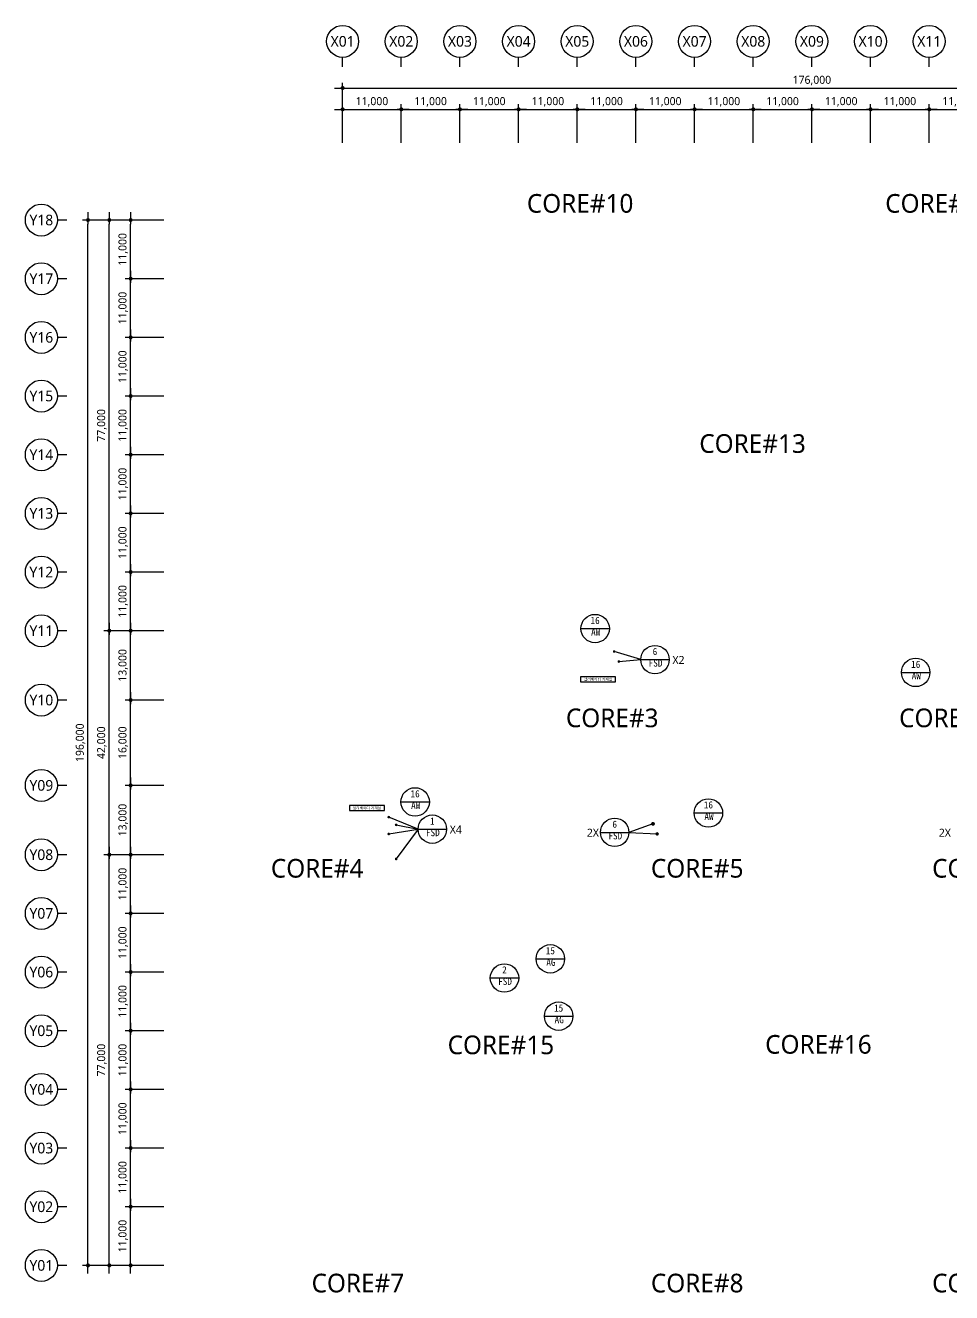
# Model space of a CAD drawing. Header units: millimetres. Extents: x 3479419 to 5579419, y 522746 to 3162891.
# Drawn here: x 4806612 to 4980322, y 2925279 to 3162891 of the extents above; entities that cross this region are included whole.
import ezdxf
from ezdxf.enums import TextEntityAlignment as Align

# ---------------------------------------------------------------- set-up
doc = ezdxf.new("R2010")
doc.units = ezdxf.units.MM
doc.layers.get('Defpoints').update_dxf_attribs({"color": 140})
for name, color, linetype, lineweight in [('A-AXIS-BUBL', 7, 'Continuous', 25), ('A-DIMS', 7, 'Continuous', 25), ('A-MKXX-SYMB', 7, 'Continuous', 25), ('A-XXXX-SYMB', 7, 'Continuous', 25), ('A-XXXX-TXT2', 3, 'Continuous', 25)]:
    doc.layers.add(name, color=color, linetype=linetype, lineweight=lineweight)
doc.layers.add('AA-SYMB', color=1, linetype='Continuous')
doc.styles.add('HY울릉도L', font='')
doc.styles.add('XR-평면도$0$맑은 고딕', font='malgun.ttf')
doc.styles.add('돋움', font='')
doc.styles.add('돋음', font='')
doc.styles.add('맑은고딕', font='malgun.ttf')
doc.styles.get('HY울릉도L').set_extended_font_data('HYwulM')
doc.styles.get('돋움').set_extended_font_data('DotumChe')
doc.styles.get('돋음').set_extended_font_data('Dotum')
doc.dimstyles.new('CDIM', dxfattribs={"dimtxt": 3, "dimasz": 1.5, "dimexe": 2, "dimexo": 1, "dimgap": 1, "dimtad": 1, "dimdec": 0, "dimrnd": 0.5, "dimzin": 0, "dimdsep": 32, "dimlunit": 6, "dimtxsty": 'HY울릉도L', "dimblk1": '_CIDOT', "dimblk2": '_CIDOT', "dimsah": 1, "dimcen": 5.5, "dimclrd": 2, "dimclre": 2, "dimclrt": 7, "dimadec": 0, "dimazin": 0, "dimtfac": 1, "dimtdec": 0, "dimtix": 1, "dimtmove": 2, "dimatfit": 1, "dimldrblk": '_CIDOT', "dimfxl": 1, "dimtolj": 1, "dimtzin": 0, "dimlwd": -1, "dimarcsym": 0})

# ---------------------------------------------------------------- blocks, each defined once
blk = doc.blocks.new('_CIDOT')
at = {"color": 0, "linetype": 'ByBlock'}
blk.add_line((2, 0), (-1, 0), dxfattribs=at)
at = {"color": 0, "linetype": 'ByBlock', "const_width": 0.5}
blk.add_lwpolyline([(-0.25, 0, 1), (0.25, 0, 1)], format="xyb", close=True, dxfattribs=at)
blk = doc.blocks.new('*D8')
at = {"layer": 'A-DIMS', "lineweight": -2, "transparency": 16777216}
for p, q in [((93193, 67121), (85943, 67121)), ((93193, 56121), (85943, 56121))]:
    blk.add_line(p, q, dxfattribs=at)
at = {"layer": 'A-DIMS', "transparency": 16777216}
blk.add_line((86943, 56871), (86943, 66371), dxfattribs=at)
at = {"layer": 'Defpoints', "color": 0, "transparency": 16777216}
for p in [(86943, 67121), (93693, 67121), (93693, 56121)]:
    blk.add_point(p, dxfattribs=at)
at = {"layer": 'A-DIMS', "transparency": 16777216, "xscale": 750, "yscale": 750, "zscale": 750}
for p, rotation in [((86943, 67121), 90), ((86943, 56121), 270)]:
    blk.add_blockref('_CIDOT', p, dxfattribs=dict(at, rotation=rotation))
at = {"layer": 'A-DIMS', "color": 3, "transparency": 16777216, "insert": (85538, 61621), "char_height": 1500, "attachment_point": 5, "rotation": 90, "style": '맑은고딕'}
blk.add_mtext('\\A1;11,000', dxfattribs=at)
blk = doc.blocks.new('*D9')
at = {"layer": 'A-DIMS', "lineweight": -2, "transparency": 16777216}
for p, q in [((93193, 78121), (85943, 78121)), ((93193, 67121), (85943, 67121))]:
    blk.add_line(p, q, dxfattribs=at)
at = {"layer": 'A-DIMS', "transparency": 16777216}
blk.add_line((86943, 67871), (86943, 77371), dxfattribs=at)
at = {"layer": 'Defpoints', "color": 0, "transparency": 16777216}
for p in [(86943, 78121), (93693, 78121), (93693, 67121)]:
    blk.add_point(p, dxfattribs=at)
at = {"layer": 'A-DIMS', "transparency": 16777216, "xscale": 750, "yscale": 750, "zscale": 750}
for p, rotation in [((86943, 78121), 90), ((86943, 67121), 270)]:
    blk.add_blockref('_CIDOT', p, dxfattribs=dict(at, rotation=rotation))
at = {"layer": 'A-DIMS', "color": 3, "transparency": 16777216, "insert": (85538, 72621), "char_height": 1500, "attachment_point": 5, "rotation": 90, "style": '맑은고딕'}
blk.add_mtext('\\A1;11,000', dxfattribs=at)
blk = doc.blocks.new('*D10')
at = {"layer": 'A-DIMS', "lineweight": -2, "transparency": 16777216}
for p, q in [((93193, 89121), (85943, 89121)), ((93193, 78121), (85943, 78121))]:
    blk.add_line(p, q, dxfattribs=at)
at = {"layer": 'A-DIMS', "transparency": 16777216}
blk.add_line((86943, 78871), (86943, 88371), dxfattribs=at)
at = {"layer": 'Defpoints', "color": 0, "transparency": 16777216}
for p in [(86943, 89121), (93693, 89121), (93693, 78121)]:
    blk.add_point(p, dxfattribs=at)
at = {"layer": 'A-DIMS', "transparency": 16777216, "xscale": 750, "yscale": 750, "zscale": 750}
for p, rotation in [((86943, 89121), 90), ((86943, 78121), 270)]:
    blk.add_blockref('_CIDOT', p, dxfattribs=dict(at, rotation=rotation))
at = {"layer": 'A-DIMS', "color": 3, "transparency": 16777216, "insert": (85538, 83621), "char_height": 1500, "attachment_point": 5, "rotation": 90, "style": '맑은고딕'}
blk.add_mtext('\\A1;11,000', dxfattribs=at)
blk = doc.blocks.new('*D11')
at = {"layer": 'A-DIMS', "lineweight": -2, "transparency": 16777216}
for p, q in [((93193, 100121), (85943, 100121)), ((93193, 89121), (85943, 89121))]:
    blk.add_line(p, q, dxfattribs=at)
at = {"layer": 'A-DIMS', "transparency": 16777216}
blk.add_line((86943, 89871), (86943, 99371), dxfattribs=at)
at = {"layer": 'Defpoints', "color": 0, "transparency": 16777216}
for p in [(86943, 100121), (93693, 100121), (93693, 89121)]:
    blk.add_point(p, dxfattribs=at)
at = {"layer": 'A-DIMS', "transparency": 16777216, "xscale": 750, "yscale": 750, "zscale": 750}
for p, rotation in [((86943, 100121), 90), ((86943, 89121), 270)]:
    blk.add_blockref('_CIDOT', p, dxfattribs=dict(at, rotation=rotation))
at = {"layer": 'A-DIMS', "color": 3, "transparency": 16777216, "insert": (85538, 94621), "char_height": 1500, "attachment_point": 5, "rotation": 90, "style": '맑은고딕'}
blk.add_mtext('\\A1;11,000', dxfattribs=at)
blk = doc.blocks.new('*D12')
at = {"layer": 'A-DIMS', "lineweight": -2, "transparency": 16777216}
for p, q in [((93193, 111121), (85943, 111121)), ((93193, 100121), (85943, 100121))]:
    blk.add_line(p, q, dxfattribs=at)
at = {"layer": 'A-DIMS', "transparency": 16777216}
blk.add_line((86943, 100871), (86943, 110371), dxfattribs=at)
at = {"layer": 'Defpoints', "color": 0, "transparency": 16777216}
for p in [(86943, 111121), (93693, 111121), (93693, 100121)]:
    blk.add_point(p, dxfattribs=at)
at = {"layer": 'A-DIMS', "transparency": 16777216, "xscale": 750, "yscale": 750, "zscale": 750}
for p, rotation in [((86943, 111121), 90), ((86943, 100121), 270)]:
    blk.add_blockref('_CIDOT', p, dxfattribs=dict(at, rotation=rotation))
at = {"layer": 'A-DIMS', "color": 3, "transparency": 16777216, "insert": (85538, 105621), "char_height": 1500, "attachment_point": 5, "rotation": 90, "style": '맑은고딕'}
blk.add_mtext('\\A1;11,000', dxfattribs=at)
blk = doc.blocks.new('*D13')
at = {"layer": 'A-DIMS', "lineweight": -2, "transparency": 16777216}
for p, q in [((93193, 122121), (85943, 122121)), ((93193, 111121), (85943, 111121))]:
    blk.add_line(p, q, dxfattribs=at)
at = {"layer": 'A-DIMS', "transparency": 16777216}
blk.add_line((86943, 111871), (86943, 121371), dxfattribs=at)
at = {"layer": 'Defpoints', "color": 0, "transparency": 16777216}
for p in [(86943, 122121), (93693, 122121), (93693, 111121)]:
    blk.add_point(p, dxfattribs=at)
at = {"layer": 'A-DIMS', "transparency": 16777216, "xscale": 750, "yscale": 750, "zscale": 750}
for p, rotation in [((86943, 122121), 90), ((86943, 111121), 270)]:
    blk.add_blockref('_CIDOT', p, dxfattribs=dict(at, rotation=rotation))
at = {"layer": 'A-DIMS', "color": 3, "transparency": 16777216, "insert": (85538, 116621), "char_height": 1500, "attachment_point": 5, "rotation": 90, "style": '맑은고딕'}
blk.add_mtext('\\A1;11,000', dxfattribs=at)
blk = doc.blocks.new('*D14')
at = {"layer": 'A-DIMS', "lineweight": -2, "transparency": 16777216}
for p, q in [((93193, 135121), (85943, 135121)), ((93193, 122121), (85943, 122121))]:
    blk.add_line(p, q, dxfattribs=at)
at = {"layer": 'A-DIMS', "transparency": 16777216}
blk.add_line((86943, 122871), (86943, 134371), dxfattribs=at)
at = {"layer": 'Defpoints', "color": 0, "transparency": 16777216}
for p in [(86943, 135121), (93693, 135121), (93693, 122121)]:
    blk.add_point(p, dxfattribs=at)
at = {"layer": 'A-DIMS', "transparency": 16777216, "xscale": 750, "yscale": 750, "zscale": 750}
for p, rotation in [((86943, 135121), 90), ((86943, 122121), 270)]:
    blk.add_blockref('_CIDOT', p, dxfattribs=dict(at, rotation=rotation))
at = {"layer": 'A-DIMS', "color": 3, "transparency": 16777216, "insert": (85538, 128621), "char_height": 1500, "attachment_point": 5, "rotation": 90, "style": '맑은고딕'}
blk.add_mtext('\\A1;13,000', dxfattribs=at)
blk = doc.blocks.new('*D15')
at = {"layer": 'A-DIMS', "lineweight": -2, "transparency": 16777216}
for p, q in [((93193, 151121), (85943, 151121)), ((93193, 135121), (85943, 135121))]:
    blk.add_line(p, q, dxfattribs=at)
at = {"layer": 'A-DIMS', "transparency": 16777216}
blk.add_line((86943, 135871), (86943, 150371), dxfattribs=at)
at = {"layer": 'Defpoints', "color": 0, "transparency": 16777216}
for p in [(86943, 151121), (93693, 151121), (93693, 135121)]:
    blk.add_point(p, dxfattribs=at)
at = {"layer": 'A-DIMS', "transparency": 16777216, "xscale": 750, "yscale": 750, "zscale": 750}
for p, rotation in [((86943, 151121), 90), ((86943, 135121), 270)]:
    blk.add_blockref('_CIDOT', p, dxfattribs=dict(at, rotation=rotation))
at = {"layer": 'A-DIMS', "color": 3, "transparency": 16777216, "insert": (85538, 143121), "char_height": 1500, "attachment_point": 5, "rotation": 90, "style": '맑은고딕'}
blk.add_mtext('\\A1;16,000', dxfattribs=at)
blk = doc.blocks.new('*D16')
at = {"layer": 'A-DIMS', "lineweight": -2, "transparency": 16777216}
for p, q in [((93193, 164121), (85943, 164121)), ((93193, 151121), (85943, 151121))]:
    blk.add_line(p, q, dxfattribs=at)
at = {"layer": 'A-DIMS', "transparency": 16777216}
blk.add_line((86943, 151871), (86943, 163371), dxfattribs=at)
at = {"layer": 'Defpoints', "color": 0, "transparency": 16777216}
for p in [(86943, 164121), (93693, 164121), (93693, 151121)]:
    blk.add_point(p, dxfattribs=at)
at = {"layer": 'A-DIMS', "transparency": 16777216, "xscale": 750, "yscale": 750, "zscale": 750}
for p, rotation in [((86943, 164121), 90), ((86943, 151121), 270)]:
    blk.add_blockref('_CIDOT', p, dxfattribs=dict(at, rotation=rotation))
at = {"layer": 'A-DIMS', "color": 3, "transparency": 16777216, "insert": (85538, 157621), "char_height": 1500, "attachment_point": 5, "rotation": 90, "style": '맑은고딕'}
blk.add_mtext('\\A1;13,000', dxfattribs=at)
blk = doc.blocks.new('*D17')
at = {"layer": 'A-DIMS', "lineweight": -2, "transparency": 16777216}
for p, q in [((93193, 175121), (85943, 175121)), ((93193, 164121), (85943, 164121))]:
    blk.add_line(p, q, dxfattribs=at)
at = {"layer": 'A-DIMS', "transparency": 16777216}
blk.add_line((86943, 164871), (86943, 174371), dxfattribs=at)
at = {"layer": 'Defpoints', "color": 0, "transparency": 16777216}
for p in [(86943, 175121), (93693, 175121), (93693, 164121)]:
    blk.add_point(p, dxfattribs=at)
at = {"layer": 'A-DIMS', "transparency": 16777216, "xscale": 750, "yscale": 750, "zscale": 750}
for p, rotation in [((86943, 175121), 90), ((86943, 164121), 270)]:
    blk.add_blockref('_CIDOT', p, dxfattribs=dict(at, rotation=rotation))
at = {"layer": 'A-DIMS', "color": 3, "transparency": 16777216, "insert": (85538, 169621), "char_height": 1500, "attachment_point": 5, "rotation": 90, "style": '맑은고딕'}
blk.add_mtext('\\A1;11,000', dxfattribs=at)
blk = doc.blocks.new('*D18')
at = {"layer": 'A-DIMS', "lineweight": -2, "transparency": 16777216}
for p, q in [((93193, 186121), (85943, 186121)), ((93193, 175121), (85943, 175121))]:
    blk.add_line(p, q, dxfattribs=at)
at = {"layer": 'A-DIMS', "transparency": 16777216}
blk.add_line((86943, 175871), (86943, 185371), dxfattribs=at)
at = {"layer": 'Defpoints', "color": 0, "transparency": 16777216}
for p in [(86943, 186121), (93693, 186121), (93693, 175121)]:
    blk.add_point(p, dxfattribs=at)
at = {"layer": 'A-DIMS', "transparency": 16777216, "xscale": 750, "yscale": 750, "zscale": 750}
for p, rotation in [((86943, 186121), 90), ((86943, 175121), 270)]:
    blk.add_blockref('_CIDOT', p, dxfattribs=dict(at, rotation=rotation))
at = {"layer": 'A-DIMS', "color": 3, "transparency": 16777216, "insert": (85538, 180621), "char_height": 1500, "attachment_point": 5, "rotation": 90, "style": '맑은고딕'}
blk.add_mtext('\\A1;11,000', dxfattribs=at)
blk = doc.blocks.new('*D19')
at = {"layer": 'A-DIMS', "lineweight": -2, "transparency": 16777216}
for p, q in [((93193, 197121), (85943, 197121)), ((93193, 186121), (85943, 186121))]:
    blk.add_line(p, q, dxfattribs=at)
at = {"layer": 'A-DIMS', "transparency": 16777216}
blk.add_line((86943, 186871), (86943, 196371), dxfattribs=at)
at = {"layer": 'Defpoints', "color": 0, "transparency": 16777216}
for p in [(86943, 197121), (93693, 197121), (93693, 186121)]:
    blk.add_point(p, dxfattribs=at)
at = {"layer": 'A-DIMS', "transparency": 16777216, "xscale": 750, "yscale": 750, "zscale": 750}
for p, rotation in [((86943, 197121), 90), ((86943, 186121), 270)]:
    blk.add_blockref('_CIDOT', p, dxfattribs=dict(at, rotation=rotation))
at = {"layer": 'A-DIMS', "color": 3, "transparency": 16777216, "insert": (85538, 191621), "char_height": 1500, "attachment_point": 5, "rotation": 90, "style": '맑은고딕'}
blk.add_mtext('\\A1;11,000', dxfattribs=at)
blk = doc.blocks.new('*D20')
at = {"layer": 'A-DIMS', "lineweight": -2, "transparency": 16777216}
for p, q in [((93193, 208121), (85943, 208121)), ((93193, 197121), (85943, 197121))]:
    blk.add_line(p, q, dxfattribs=at)
at = {"layer": 'A-DIMS', "transparency": 16777216}
blk.add_line((86943, 197871), (86943, 207371), dxfattribs=at)
at = {"layer": 'Defpoints', "color": 0, "transparency": 16777216}
for p in [(86943, 208121), (93693, 208121), (93693, 197121)]:
    blk.add_point(p, dxfattribs=at)
at = {"layer": 'A-DIMS', "transparency": 16777216, "xscale": 750, "yscale": 750, "zscale": 750}
for p, rotation in [((86943, 208121), 90), ((86943, 197121), 270)]:
    blk.add_blockref('_CIDOT', p, dxfattribs=dict(at, rotation=rotation))
at = {"layer": 'A-DIMS', "color": 3, "transparency": 16777216, "insert": (85538, 202621), "char_height": 1500, "attachment_point": 5, "rotation": 90, "style": '맑은고딕'}
blk.add_mtext('\\A1;11,000', dxfattribs=at)
blk = doc.blocks.new('*D21')
at = {"layer": 'A-DIMS', "lineweight": -2, "transparency": 16777216}
for p, q in [((93193, 219121), (85943, 219121)), ((93193, 208121), (85943, 208121))]:
    blk.add_line(p, q, dxfattribs=at)
at = {"layer": 'A-DIMS', "transparency": 16777216}
blk.add_line((86943, 208871), (86943, 218371), dxfattribs=at)
at = {"layer": 'Defpoints', "color": 0, "transparency": 16777216}
for p in [(86943, 219121), (93693, 219121), (93693, 208121)]:
    blk.add_point(p, dxfattribs=at)
at = {"layer": 'A-DIMS', "transparency": 16777216, "xscale": 750, "yscale": 750, "zscale": 750}
for p, rotation in [((86943, 219121), 90), ((86943, 208121), 270)]:
    blk.add_blockref('_CIDOT', p, dxfattribs=dict(at, rotation=rotation))
at = {"layer": 'A-DIMS', "color": 3, "transparency": 16777216, "insert": (85538, 213621), "char_height": 1500, "attachment_point": 5, "rotation": 90, "style": '맑은고딕'}
blk.add_mtext('\\A1;11,000', dxfattribs=at)
blk = doc.blocks.new('*D22')
at = {"layer": 'A-DIMS', "lineweight": -2, "transparency": 16777216}
for p, q in [((93193, 230121), (85943, 230121)), ((93193, 219121), (85943, 219121))]:
    blk.add_line(p, q, dxfattribs=at)
at = {"layer": 'A-DIMS', "transparency": 16777216}
blk.add_line((86943, 219871), (86943, 229371), dxfattribs=at)
at = {"layer": 'Defpoints', "color": 0, "transparency": 16777216}
for p in [(86943, 230121), (93693, 230121), (93693, 219121)]:
    blk.add_point(p, dxfattribs=at)
at = {"layer": 'A-DIMS', "transparency": 16777216, "xscale": 750, "yscale": 750, "zscale": 750}
for p, rotation in [((86943, 230121), 90), ((86943, 219121), 270)]:
    blk.add_blockref('_CIDOT', p, dxfattribs=dict(at, rotation=rotation))
at = {"layer": 'A-DIMS', "color": 3, "transparency": 16777216, "insert": (85538, 224621), "char_height": 1500, "attachment_point": 5, "rotation": 90, "style": '맑은고딕'}
blk.add_mtext('\\A1;11,000', dxfattribs=at)
blk = doc.blocks.new('*D23')
at = {"layer": 'A-DIMS', "lineweight": -2, "transparency": 16777216}
for p, q in [((93193, 241121), (85943, 241121)), ((93193, 230121), (85943, 230121))]:
    blk.add_line(p, q, dxfattribs=at)
at = {"layer": 'A-DIMS', "transparency": 16777216}
blk.add_line((86943, 230871), (86943, 240371), dxfattribs=at)
at = {"layer": 'Defpoints', "color": 0, "transparency": 16777216}
for p in [(86943, 241121), (93693, 241121), (93693, 230121)]:
    blk.add_point(p, dxfattribs=at)
at = {"layer": 'A-DIMS', "transparency": 16777216, "xscale": 750, "yscale": 750, "zscale": 750}
for p, rotation in [((86943, 241121), 90), ((86943, 230121), 270)]:
    blk.add_blockref('_CIDOT', p, dxfattribs=dict(at, rotation=rotation))
at = {"layer": 'A-DIMS', "color": 3, "transparency": 16777216, "insert": (85538, 235621), "char_height": 1500, "attachment_point": 5, "rotation": 90, "style": '맑은고딕'}
blk.add_mtext('\\A1;11,000', dxfattribs=at)
blk = doc.blocks.new('*D24')
at = {"layer": 'A-DIMS', "lineweight": -2, "transparency": 16777216}
for p, q in [((93193, 122121), (81943, 122121)), ((93193, 45121), (81943, 45121))]:
    blk.add_line(p, q, dxfattribs=at)
at = {"layer": 'A-DIMS', "transparency": 16777216}
blk.add_line((82943, 45871), (82943, 121371), dxfattribs=at)
at = {"layer": 'Defpoints', "color": 0, "transparency": 16777216}
for p in [(82943, 122121), (93693, 122121), (93693, 45121)]:
    blk.add_point(p, dxfattribs=at)
at = {"layer": 'A-DIMS', "transparency": 16777216, "xscale": 750, "yscale": 750, "zscale": 750}
for p, rotation in [((82943, 122121), 90), ((82943, 45121), 270)]:
    blk.add_blockref('_CIDOT', p, dxfattribs=dict(at, rotation=rotation))
at = {"layer": 'A-DIMS', "color": 3, "transparency": 16777216, "insert": (81542, 83621), "char_height": 1500, "attachment_point": 5, "rotation": 90, "style": '맑은고딕'}
blk.add_mtext('\\A1;77,000', dxfattribs=at)
blk = doc.blocks.new('*D25')
at = {"layer": 'A-DIMS', "lineweight": -2, "transparency": 16777216}
for p, q in [((93193, 241121), (77943, 241121)), ((93193, 45121), (77943, 45121))]:
    blk.add_line(p, q, dxfattribs=at)
at = {"layer": 'A-DIMS', "transparency": 16777216}
blk.add_line((78943, 45871), (78943, 240371), dxfattribs=at)
at = {"layer": 'Defpoints', "color": 0, "transparency": 16777216}
for p in [(78943, 241121), (93693, 241121), (93693, 45121)]:
    blk.add_point(p, dxfattribs=at)
at = {"layer": 'A-DIMS', "transparency": 16777216, "xscale": 750, "yscale": 750, "zscale": 750}
for p, rotation in [((78943, 241121), 90), ((78943, 45121), 270)]:
    blk.add_blockref('_CIDOT', p, dxfattribs=dict(at, rotation=rotation))
at = {"layer": 'A-DIMS', "color": 3, "transparency": 16777216, "insert": (77538, 143121), "char_height": 1500, "attachment_point": 5, "rotation": 90, "style": '맑은고딕'}
blk.add_mtext('\\A1;196,000', dxfattribs=at)
blk = doc.blocks.new('*D26')
at = {"layer": 'A-DIMS', "lineweight": -2, "transparency": 16777216}
for p, q in [((93193, 56121), (85943, 56121)), ((93193, 45121), (85943, 45121))]:
    blk.add_line(p, q, dxfattribs=at)
at = {"layer": 'A-DIMS', "transparency": 16777216}
blk.add_line((86943, 45871), (86943, 55371), dxfattribs=at)
at = {"layer": 'Defpoints', "color": 0, "transparency": 16777216}
for p in [(86943, 56121), (93693, 56121), (93693, 45121)]:
    blk.add_point(p, dxfattribs=at)
at = {"layer": 'A-DIMS', "transparency": 16777216, "xscale": 750, "yscale": 750, "zscale": 750}
for p, rotation in [((86943, 56121), 90), ((86943, 45121), 270)]:
    blk.add_blockref('_CIDOT', p, dxfattribs=dict(at, rotation=rotation))
at = {"layer": 'A-DIMS', "color": 3, "transparency": 16777216, "insert": (85538, 50621), "char_height": 1500, "attachment_point": 5, "rotation": 90, "style": '맑은고딕'}
blk.add_mtext('\\A1;11,000', dxfattribs=at)
blk = doc.blocks.new('*D27')
at = {"layer": 'A-DIMS', "lineweight": -2, "transparency": 16777216}
for p, q in [((93193, 164121), (81943, 164121)), ((93193, 122121), (81943, 122121))]:
    blk.add_line(p, q, dxfattribs=at)
at = {"layer": 'A-DIMS', "transparency": 16777216}
blk.add_line((82943, 122871), (82943, 163371), dxfattribs=at)
at = {"layer": 'Defpoints', "color": 0, "transparency": 16777216}
for p in [(82943, 164121), (93693, 164121), (93693, 122121)]:
    blk.add_point(p, dxfattribs=at)
at = {"layer": 'A-DIMS', "transparency": 16777216, "xscale": 750, "yscale": 750, "zscale": 750}
for p, rotation in [((82943, 164121), 90), ((82943, 122121), 270)]:
    blk.add_blockref('_CIDOT', p, dxfattribs=dict(at, rotation=rotation))
at = {"layer": 'A-DIMS', "color": 3, "transparency": 16777216, "insert": (81542, 143121), "char_height": 1500, "attachment_point": 5, "rotation": 90, "style": '맑은고딕'}
blk.add_mtext('\\A1;42,000', dxfattribs=at)
blk = doc.blocks.new('*D28')
at = {"layer": 'A-DIMS', "lineweight": -2, "transparency": 16777216}
for p, q in [((93193, 241121), (81943, 241121)), ((93193, 164121), (81943, 164121))]:
    blk.add_line(p, q, dxfattribs=at)
at = {"layer": 'A-DIMS', "transparency": 16777216}
blk.add_line((82943, 164871), (82943, 240371), dxfattribs=at)
at = {"layer": 'Defpoints', "color": 0, "transparency": 16777216}
for p in [(82943, 241121), (93693, 241121), (93693, 164121)]:
    blk.add_point(p, dxfattribs=at)
at = {"layer": 'A-DIMS', "transparency": 16777216, "xscale": 750, "yscale": 750, "zscale": 750}
for p, rotation in [((82943, 241121), 90), ((82943, 164121), 270)]:
    blk.add_blockref('_CIDOT', p, dxfattribs=dict(at, rotation=rotation))
at = {"layer": 'A-DIMS', "color": 3, "transparency": 16777216, "insert": (81542, 202621), "char_height": 1500, "attachment_point": 5, "rotation": 90, "style": '맑은고딕'}
blk.add_mtext('\\A1;77,000', dxfattribs=at)
blk = doc.blocks.new('*D29')
at = {"layer": 'A-DIMS', "lineweight": -2, "transparency": 16777216}
for p, q in [((148693, 255621), (148693, 262871)), ((159693, 255621), (159693, 262871))]:
    blk.add_line(p, q, dxfattribs=at)
at = {"layer": 'A-DIMS', "transparency": 16777216}
blk.add_line((149443, 261871), (158943, 261871), dxfattribs=at)
at = {"layer": 'Defpoints', "color": 0, "transparency": 16777216}
for p in [(159693, 261871), (148693, 255121), (159693, 255121)]:
    blk.add_point(p, dxfattribs=at)
at = {"layer": 'A-DIMS', "transparency": 16777216, "xscale": 750, "yscale": 750, "zscale": 750, "rotation": 180}
blk.add_blockref('_CIDOT', (148693, 261871), dxfattribs=at)
at = {"layer": 'A-DIMS', "transparency": 16777216, "xscale": 750, "yscale": 750, "zscale": 750}
blk.add_blockref('_CIDOT', (159693, 261871), dxfattribs=at)
at = {"layer": 'A-DIMS', "color": 3, "transparency": 16777216, "insert": (154193, 263275), "char_height": 1500, "attachment_point": 5, "style": '맑은고딕'}
blk.add_mtext('\\A1;11,000', dxfattribs=at)
blk = doc.blocks.new('*D30')
at = {"layer": 'A-DIMS', "lineweight": -2, "transparency": 16777216}
for p, q in [((159693, 255621), (159693, 262871)), ((170693, 255621), (170693, 262871))]:
    blk.add_line(p, q, dxfattribs=at)
at = {"layer": 'A-DIMS', "transparency": 16777216}
blk.add_line((160443, 261871), (169943, 261871), dxfattribs=at)
at = {"layer": 'Defpoints', "color": 0, "transparency": 16777216}
for p in [(170693, 261871), (159693, 255121), (170693, 255121)]:
    blk.add_point(p, dxfattribs=at)
at = {"layer": 'A-DIMS', "transparency": 16777216, "xscale": 750, "yscale": 750, "zscale": 750, "rotation": 180}
blk.add_blockref('_CIDOT', (159693, 261871), dxfattribs=at)
at = {"layer": 'A-DIMS', "transparency": 16777216, "xscale": 750, "yscale": 750, "zscale": 750}
blk.add_blockref('_CIDOT', (170693, 261871), dxfattribs=at)
at = {"layer": 'A-DIMS', "color": 3, "transparency": 16777216, "insert": (165193, 263275), "char_height": 1500, "attachment_point": 5, "style": '맑은고딕'}
blk.add_mtext('\\A1;11,000', dxfattribs=at)
blk = doc.blocks.new('*D31')
at = {"layer": 'A-DIMS', "lineweight": -2, "transparency": 16777216}
for p, q in [((170693, 255621), (170693, 262871)), ((181693, 255621), (181693, 262871))]:
    blk.add_line(p, q, dxfattribs=at)
at = {"layer": 'A-DIMS', "transparency": 16777216}
blk.add_line((171443, 261871), (180943, 261871), dxfattribs=at)
at = {"layer": 'Defpoints', "color": 0, "transparency": 16777216}
for p in [(181693, 261871), (170693, 255121), (181693, 255121)]:
    blk.add_point(p, dxfattribs=at)
at = {"layer": 'A-DIMS', "transparency": 16777216, "xscale": 750, "yscale": 750, "zscale": 750, "rotation": 180}
blk.add_blockref('_CIDOT', (170693, 261871), dxfattribs=at)
at = {"layer": 'A-DIMS', "transparency": 16777216, "xscale": 750, "yscale": 750, "zscale": 750}
blk.add_blockref('_CIDOT', (181693, 261871), dxfattribs=at)
at = {"layer": 'A-DIMS', "color": 3, "transparency": 16777216, "insert": (176193, 263275), "char_height": 1500, "attachment_point": 5, "style": '맑은고딕'}
blk.add_mtext('\\A1;11,000', dxfattribs=at)
blk = doc.blocks.new('*D32')
at = {"layer": 'A-DIMS', "lineweight": -2, "transparency": 16777216}
for p, q in [((181693, 255621), (181693, 262871)), ((192693, 255621), (192693, 262871))]:
    blk.add_line(p, q, dxfattribs=at)
at = {"layer": 'A-DIMS', "transparency": 16777216}
blk.add_line((182443, 261871), (191943, 261871), dxfattribs=at)
at = {"layer": 'Defpoints', "color": 0, "transparency": 16777216}
for p in [(192693, 261871), (181693, 255121), (192693, 255121)]:
    blk.add_point(p, dxfattribs=at)
at = {"layer": 'A-DIMS', "transparency": 16777216, "xscale": 750, "yscale": 750, "zscale": 750, "rotation": 180}
blk.add_blockref('_CIDOT', (181693, 261871), dxfattribs=at)
at = {"layer": 'A-DIMS', "transparency": 16777216, "xscale": 750, "yscale": 750, "zscale": 750}
blk.add_blockref('_CIDOT', (192693, 261871), dxfattribs=at)
at = {"layer": 'A-DIMS', "color": 3, "transparency": 16777216, "insert": (187193, 263275), "char_height": 1500, "attachment_point": 5, "style": '맑은고딕'}
blk.add_mtext('\\A1;11,000', dxfattribs=at)
blk = doc.blocks.new('*D33')
at = {"layer": 'A-DIMS', "lineweight": -2, "transparency": 16777216}
for p, q in [((192693, 255621), (192693, 262871)), ((203693, 255621), (203693, 262871))]:
    blk.add_line(p, q, dxfattribs=at)
at = {"layer": 'A-DIMS', "transparency": 16777216}
blk.add_line((193443, 261871), (202943, 261871), dxfattribs=at)
at = {"layer": 'Defpoints', "color": 0, "transparency": 16777216}
for p in [(203693, 261871), (192693, 255121), (203693, 255121)]:
    blk.add_point(p, dxfattribs=at)
at = {"layer": 'A-DIMS', "transparency": 16777216, "xscale": 750, "yscale": 750, "zscale": 750, "rotation": 180}
blk.add_blockref('_CIDOT', (192693, 261871), dxfattribs=at)
at = {"layer": 'A-DIMS', "transparency": 16777216, "xscale": 750, "yscale": 750, "zscale": 750}
blk.add_blockref('_CIDOT', (203693, 261871), dxfattribs=at)
at = {"layer": 'A-DIMS', "color": 3, "transparency": 16777216, "insert": (198193, 263275), "char_height": 1500, "attachment_point": 5, "style": '맑은고딕'}
blk.add_mtext('\\A1;11,000', dxfattribs=at)
blk = doc.blocks.new('*D34')
at = {"layer": 'A-DIMS', "lineweight": -2, "transparency": 16777216}
for p, q in [((203693, 255621), (203693, 262871)), ((214693, 255621), (214693, 262871))]:
    blk.add_line(p, q, dxfattribs=at)
at = {"layer": 'A-DIMS', "transparency": 16777216}
blk.add_line((204443, 261871), (213943, 261871), dxfattribs=at)
at = {"layer": 'Defpoints', "color": 0, "transparency": 16777216}
for p in [(214693, 261871), (203693, 255121), (214693, 255121)]:
    blk.add_point(p, dxfattribs=at)
at = {"layer": 'A-DIMS', "transparency": 16777216, "xscale": 750, "yscale": 750, "zscale": 750, "rotation": 180}
blk.add_blockref('_CIDOT', (203693, 261871), dxfattribs=at)
at = {"layer": 'A-DIMS', "transparency": 16777216, "xscale": 750, "yscale": 750, "zscale": 750}
blk.add_blockref('_CIDOT', (214693, 261871), dxfattribs=at)
at = {"layer": 'A-DIMS', "color": 3, "transparency": 16777216, "insert": (209193, 263275), "char_height": 1500, "attachment_point": 5, "style": '맑은고딕'}
blk.add_mtext('\\A1;11,000', dxfattribs=at)
blk = doc.blocks.new('*D35')
at = {"layer": 'A-DIMS', "lineweight": -2, "transparency": 16777216}
for p, q in [((214693, 255621), (214693, 262871)), ((225693, 255621), (225693, 262871))]:
    blk.add_line(p, q, dxfattribs=at)
at = {"layer": 'A-DIMS', "transparency": 16777216}
blk.add_line((215443, 261871), (224943, 261871), dxfattribs=at)
at = {"layer": 'Defpoints', "color": 0, "transparency": 16777216}
for p in [(225693, 261871), (214693, 255121), (225693, 255121)]:
    blk.add_point(p, dxfattribs=at)
at = {"layer": 'A-DIMS', "transparency": 16777216, "xscale": 750, "yscale": 750, "zscale": 750, "rotation": 180}
blk.add_blockref('_CIDOT', (214693, 261871), dxfattribs=at)
at = {"layer": 'A-DIMS', "transparency": 16777216, "xscale": 750, "yscale": 750, "zscale": 750}
blk.add_blockref('_CIDOT', (225693, 261871), dxfattribs=at)
at = {"layer": 'A-DIMS', "color": 3, "transparency": 16777216, "insert": (220193, 263275), "char_height": 1500, "attachment_point": 5, "style": '맑은고딕'}
blk.add_mtext('\\A1;11,000', dxfattribs=at)
blk = doc.blocks.new('*D36')
at = {"layer": 'A-DIMS', "lineweight": -2, "transparency": 16777216}
for p, q in [((225693, 255621), (225693, 262871)), ((236693, 255621), (236693, 262871))]:
    blk.add_line(p, q, dxfattribs=at)
at = {"layer": 'A-DIMS', "transparency": 16777216}
blk.add_line((226443, 261871), (235943, 261871), dxfattribs=at)
at = {"layer": 'Defpoints', "color": 0, "transparency": 16777216}
for p in [(236693, 261871), (225693, 255121), (236693, 255121)]:
    blk.add_point(p, dxfattribs=at)
at = {"layer": 'A-DIMS', "transparency": 16777216, "xscale": 750, "yscale": 750, "zscale": 750, "rotation": 180}
blk.add_blockref('_CIDOT', (225693, 261871), dxfattribs=at)
at = {"layer": 'A-DIMS', "transparency": 16777216, "xscale": 750, "yscale": 750, "zscale": 750}
blk.add_blockref('_CIDOT', (236693, 261871), dxfattribs=at)
at = {"layer": 'A-DIMS', "color": 3, "transparency": 16777216, "insert": (231193, 263275), "char_height": 1500, "attachment_point": 5, "style": '맑은고딕'}
blk.add_mtext('\\A1;11,000', dxfattribs=at)
blk = doc.blocks.new('*D37')
at = {"layer": 'A-DIMS', "lineweight": -2, "transparency": 16777216}
for p, q in [((236693, 255621), (236693, 262871)), ((247693, 255621), (247693, 262871))]:
    blk.add_line(p, q, dxfattribs=at)
at = {"layer": 'A-DIMS', "transparency": 16777216}
blk.add_line((237443, 261871), (246943, 261871), dxfattribs=at)
at = {"layer": 'Defpoints', "color": 0, "transparency": 16777216}
for p in [(247693, 261871), (236693, 255121), (247693, 255121)]:
    blk.add_point(p, dxfattribs=at)
at = {"layer": 'A-DIMS', "transparency": 16777216, "xscale": 750, "yscale": 750, "zscale": 750, "rotation": 180}
blk.add_blockref('_CIDOT', (236693, 261871), dxfattribs=at)
at = {"layer": 'A-DIMS', "transparency": 16777216, "xscale": 750, "yscale": 750, "zscale": 750}
blk.add_blockref('_CIDOT', (247693, 261871), dxfattribs=at)
at = {"layer": 'A-DIMS', "color": 3, "transparency": 16777216, "insert": (242193, 263275), "char_height": 1500, "attachment_point": 5, "style": '맑은고딕'}
blk.add_mtext('\\A1;11,000', dxfattribs=at)
blk = doc.blocks.new('*D42')
at = {"layer": 'A-DIMS', "lineweight": -2, "transparency": 16777216}
for p, q in [((126693, 255621), (126693, 266871)), ((302693, 255621), (302693, 266871))]:
    blk.add_line(p, q, dxfattribs=at)
at = {"layer": 'A-DIMS', "transparency": 16777216}
blk.add_line((127443, 265871), (301943, 265871), dxfattribs=at)
at = {"layer": 'Defpoints', "color": 0, "transparency": 16777216}
for p in [(302693, 265871), (126693, 255121), (302693, 255121)]:
    blk.add_point(p, dxfattribs=at)
at = {"layer": 'A-DIMS', "transparency": 16777216, "xscale": 750, "yscale": 750, "zscale": 750, "rotation": 180}
blk.add_blockref('_CIDOT', (126693, 265871), dxfattribs=at)
at = {"layer": 'A-DIMS', "transparency": 16777216, "xscale": 750, "yscale": 750, "zscale": 750}
blk.add_blockref('_CIDOT', (302693, 265871), dxfattribs=at)
at = {"layer": 'A-DIMS', "color": 3, "transparency": 16777216, "insert": (214693, 267275), "char_height": 1500, "attachment_point": 5, "style": '맑은고딕'}
blk.add_mtext('\\A1;176,000', dxfattribs=at)
blk = doc.blocks.new('*D44')
at = {"layer": 'A-DIMS', "lineweight": -2, "transparency": 16777216}
for p, q in [((126693, 255621), (126693, 262871)), ((137693, 255621), (137693, 262871))]:
    blk.add_line(p, q, dxfattribs=at)
at = {"layer": 'A-DIMS', "transparency": 16777216}
blk.add_line((127443, 261871), (136943, 261871), dxfattribs=at)
at = {"layer": 'Defpoints', "color": 0, "transparency": 16777216}
for p in [(137693, 261871), (126693, 255121), (137693, 255121)]:
    blk.add_point(p, dxfattribs=at)
at = {"layer": 'A-DIMS', "transparency": 16777216, "xscale": 750, "yscale": 750, "zscale": 750, "rotation": 180}
blk.add_blockref('_CIDOT', (126693, 261871), dxfattribs=at)
at = {"layer": 'A-DIMS', "transparency": 16777216, "xscale": 750, "yscale": 750, "zscale": 750}
blk.add_blockref('_CIDOT', (137693, 261871), dxfattribs=at)
at = {"layer": 'A-DIMS', "color": 3, "transparency": 16777216, "insert": (132193, 263275), "char_height": 1500, "attachment_point": 5, "style": '맑은고딕'}
blk.add_mtext('\\A1;11,000', dxfattribs=at)
blk = doc.blocks.new('*D45')
at = {"layer": 'A-DIMS', "lineweight": -2, "transparency": 16777216}
for p, q in [((137693, 255621), (137693, 262871)), ((148693, 255621), (148693, 262871))]:
    blk.add_line(p, q, dxfattribs=at)
at = {"layer": 'A-DIMS', "transparency": 16777216}
blk.add_line((138443, 261871), (147943, 261871), dxfattribs=at)
at = {"layer": 'Defpoints', "color": 0, "transparency": 16777216}
for p in [(148693, 261871), (137693, 255121), (148693, 255121)]:
    blk.add_point(p, dxfattribs=at)
at = {"layer": 'A-DIMS', "transparency": 16777216, "xscale": 750, "yscale": 750, "zscale": 750, "rotation": 180}
blk.add_blockref('_CIDOT', (137693, 261871), dxfattribs=at)
at = {"layer": 'A-DIMS', "transparency": 16777216, "xscale": 750, "yscale": 750, "zscale": 750}
blk.add_blockref('_CIDOT', (148693, 261871), dxfattribs=at)
at = {"layer": 'A-DIMS', "color": 3, "transparency": 16777216, "insert": (143193, 263275), "char_height": 1500, "attachment_point": 5, "style": '맑은고딕'}
blk.add_mtext('\\A1;11,000', dxfattribs=at)
blk = doc.blocks.new('글_엘리베이터기계실')
at = {"layer": 'A-XXXX-TXT2', "color": 0, "ltscale": 100}
blk.add_lwpolyline([(-3300, 336), (-3300, -564), (3300, -564), (3300, 336)], close=True, dxfattribs=at)
at = {"layer": 'A-XXXX-TXT2', "ltscale": 100, "style": 'XR-평면도$0$맑은 고딕'}
blk.add_text('엘리베이터 기계실', height=500, dxfattribs=at).set_placement((0, -114), align=Align.MIDDLE_CENTER)
blk = doc.blocks.new('WINSYMBOL-flat-1')
at = {"layer": 'AA-SYMB', "color": 3}
blk.add_line((-1440, 0), (1440, 0), dxfattribs=at)
blk.add_circle((0, 0), 1440, dxfattribs=at)
at = {"layer": 'AA-SYMB', "style": '돋음'}
blk.add_attdef('0', text='', height=720, dxfattribs=at).set_placement((0, 246), align=Align.CENTER)
at = {"layer": 'AA-SYMB', "style": '돋음', "width": 0.95}
blk.add_attdef('FSD', text='', height=720, dxfattribs=at).set_placement((59, -927), align=Align.CENTER)
blk = doc.blocks.new('A$C425F3A2A')
at = {"layer": 'Defpoints', "style": '맑은고딕'}
for s, p in [('CORE#10', (181217, 241440)), ('CORE#11', (248418, 241440)), ('CORE#13', (213551, 196412)), ('CORE#3', (185932, 144972)), ('CORE#2', (248418, 144972)), ('CORE#4', (130605, 116772)), ('CORE#5', (201868, 116772)), ('CORE#6', (254604, 116772)), ('CORE#15', (166357, 83662)), ('CORE#16', (225905, 83762)), ('CORE#7', (138234, 39007)), ('CORE#8', (201868, 39007)), ('CORE#9', (254604, 39007))]:
    blk.add_text(s, height=3500, dxfattribs=at).set_placement(p, align=Align.BOTTOM_RIGHT)
blk = doc.blocks.new('DIM(210222)')
for p, q in [((126693, 269870.6), (126693, 271620.6)), ((137693, 269870.6), (137693, 271620.6)), ((148693, 269870.6), (148693, 271620.6)), ((159693, 269870.6), (159693, 271620.6)), ((170693, 269870.6), (170693, 271620.6)), ((181693, 269870.6), (181693, 271620.6)), ((192693, 269870.6), (192693, 271620.6)), ((203693, 269870.6), (203693, 271620.6)), ((214693, 269870.6), (214693, 271620.6)), ((225693, 269870.6), (225693, 271620.6)), ((236693, 269870.6), (236693, 271620.6)), ((74943, 241120.6), (73193, 241120.6)), ((74943, 230120.6), (73193, 230120.6)), ((74943, 219120.6), (73193, 219120.6)), ((74943, 208120.6), (73193, 208120.6)), ((74943, 197120.6), (73193, 197120.6)), ((74943, 186120.6), (73193, 186120.6)), ((74943, 175120.6), (73193, 175120.6)), ((74943, 164120.6), (73193, 164120.6)), ((74943, 151120.6), (73193, 151120.6)), ((74943, 135120.6), (73193, 135120.6)), ((74943, 122120.6), (73193, 122120.6)), ((74943, 111120.6), (73193, 111120.6)), ((74943, 100120.6), (73193, 100120.6)), ((74943, 89120.6), (73193, 89120.6)), ((74943, 78120.6), (73193, 78120.6)), ((74943, 67120.6), (73193, 67120.6)), ((74943, 56120.6), (73193, 56120.6)), ((74943, 45120.6), (73193, 45120.6))]:
    blk.add_line(p, q)
at = {"layer": 'A-AXIS-BUBL', "ltscale": 0.2}
for centre in [(126693, 274620.6), (137693, 274620.6), (148693, 274620.6), (159693, 274620.6), (170693, 274620.6), (181693, 274620.6), (192693, 274620.6), (203693, 274620.6), (214693, 274620.6), (225693, 274620.6), (236693, 274620.6), (70193, 241120.6), (70193, 230120.6), (70193, 219120.6), (70193, 208120.6), (70193, 197120.6), (70193, 186120.6), (70193, 175120.6), (70193, 164120.6), (70193, 151120.6), (70193, 135120.6), (70193, 122120.6), (70193, 111120.6), (70193, 100120.6), (70193, 89120.6), (70193, 78120.6), (70193, 67120.6), (70193, 56120.6), (70193, 45120.6)]:
    blk.add_circle(centre, 3000, dxfattribs=at)
at = {"layer": 'A-XXXX-TXT2', "ltscale": 0.2, "style": '맑은고딕'}
for s, p in [('X01', (126693, 274620.6)), ('X02', (137693, 274620.6)), ('X03', (148693, 274620.6)), ('X04', (159693, 274620.6)), ('X05', (170693, 274620.6)), ('X06', (181693, 274620.6)), ('X07', (192693, 274620.6)), ('X08', (203693, 274620.6)), ('X09', (214693, 274620.6)), ('X10', (225693, 274620.6)), ('X11', (236693, 274620.6)), ('Y18', (70193, 241120.6)), ('Y17', (70193, 230120.6)), ('Y16', (70193, 219120.6)), ('Y15', (70193, 208120.6)), ('Y14', (70193, 197120.6)), ('Y13', (70193, 186120.6)), ('Y12', (70193, 175120.6)), ('Y11', (70193, 164120.6)), ('Y10', (70193, 151120.6)), ('Y09', (70193, 135120.6)), ('Y08', (70193, 122120.6)), ('Y07', (70193, 111120.6)), ('Y06', (70193, 100120.6)), ('Y05', (70193, 89120.6)), ('Y04', (70193, 78120.6)), ('Y03', (70193, 67120.6)), ('Y02', (70193, 56120.6)), ('Y01', (70193, 45120.6))]:
    blk.add_text(s, height=2000, dxfattribs=at).set_placement(p, align=Align.MIDDLE)
at = {"layer": 'A-DIMS'}
for p1, p2, distance, picture, middle in [((126693, 255120.6), (302693, 255120.6), 10750, '*D42', (214693, 267275.5)), ((126693, 255120.6), (137693, 255120.6), 6750, '*D44', (132193, 263275.5)), ((137693, 255120.6), (148693, 255120.6), 6750, '*D45', (143193, 263275.5)), ((148693, 255120.6), (159693, 255120.6), 6750, '*D29', (154193, 263275.5)), ((159693, 255120.6), (170693, 255120.6), 6750, '*D30', (165193, 263275.5)), ((170693, 255120.6), (181693, 255120.6), 6750, '*D31', (176193, 263275.5)), ((181693, 255120.6), (192693, 255120.6), 6750, '*D32', (187193, 263275.5)), ((192693, 255120.6), (203693, 255120.6), 6750, '*D33', (198193, 263275.5)), ((203693, 255120.6), (214693, 255120.6), 6750, '*D34', (209193, 263275.5)), ((214693, 255120.6), (225693, 255120.6), 6750, '*D35', (220193, 263275.5)), ((225693, 255120.6), (236693, 255120.6), 6750, '*D36', (231193, 263275.5)), ((236693, 255120.6), (247693, 255120.6), 6750, '*D37', (242193, 263275.5)), ((93693, 45120.6), (93693, 241120.6), 14750, '*D25', (77538.1, 143120.6)), ((93693, 164120.6), (93693, 241120.6), 10750, '*D28', (81542.2, 202620.6)), ((93693, 230120.6), (93693, 241120.6), 6750, '*D23', (85538.1, 235620.6)), ((93693, 219120.6), (93693, 230120.6), 6750, '*D22', (85538.1, 224620.6)), ((93693, 208120.6), (93693, 219120.6), 6750, '*D21', (85538.1, 213620.6)), ((93693, 197120.6), (93693, 208120.6), 6750, '*D20', (85538.1, 202620.6)), ((93693, 186120.6), (93693, 197120.6), 6750, '*D19', (85538.1, 191620.6)), ((93693, 175120.6), (93693, 186120.6), 6750, '*D18', (85538.1, 180620.6)), ((93693, 164120.6), (93693, 175120.6), 6750, '*D17', (85538.1, 169620.6)), ((93693, 122120.6), (93693, 164120.6), 10750, '*D27', (81542.2, 143120.6)), ((93693, 151120.6), (93693, 164120.6), 6750, '*D16', (85538.1, 157620.6)), ((93693, 135120.6), (93693, 151120.6), 6750, '*D15', (85538.1, 143120.6)), ((93693, 122120.6), (93693, 135120.6), 6750, '*D14', (85538.1, 128620.6)), ((93693, 45120.6), (93693, 122120.6), 10750, '*D24', (81542.2, 83620.6)), ((93693, 111120.6), (93693, 122120.6), 6750, '*D13', (85538.1, 116620.6)), ((93693, 100120.6), (93693, 111120.6), 6750, '*D12', (85538.1, 105620.6)), ((93693, 89120.6), (93693, 100120.6), 6750, '*D11', (85538.1, 94620.6)), ((93693, 78120.6), (93693, 89120.6), 6750, '*D10', (85538.1, 83620.6)), ((93693, 67120.6), (93693, 78120.6), 6750, '*D9', (85538.1, 72620.6)), ((93693, 56120.6), (93693, 67120.6), 6750, '*D8', (85538.1, 61620.6)), ((93693, 45120.6), (93693, 56120.6), 6750, '*D26', (85538.1, 50620.6))]:
    dim = blk.add_aligned_dim(p1=p1, p2=p2, distance=distance, dimstyle='CDIM', override={"dimscale": 500, "dimtxsty": '맑은고딕', "dimclrd": 256, "dimclre": 256, "dimclrt": 3}, dxfattribs=at)
    dim.commit()
    dim.dimension.update_dxf_attribs({"geometry": picture, "text_midpoint": middle})

msp = doc.modelspace()

# ---------------------------------------------------------------- hatches: boundary and pattern name
at = {"layer": 'A-MKXX-SYMB'}
h = msp.add_hatch(color=256, dxfattribs=at)
edge = h.paths.add_edge_path()
edge.add_arc((4924311.8, 3013166.2), 365.4, 0, 360)
h = msp.add_hatch(color=256, dxfattribs=at)
edge = h.paths.add_edge_path()
edge.add_arc((4925091.8, 3011291.2), 333.3, 0, 360)

# ---------------------------------------------------------------- linework, layer by layer
at = {"const_width": 250}
for points in [[(4917036.8, 3045366.2, 1), (4917036.8, 3045616.2, 1)], [(4917911.8, 3043491.2, 1), (4917911.8, 3043741.2, 1)], [(4874761.8, 3014306.2, 1), (4874761.8, 3014556.2, 1)], [(4876151.8, 3012866.2, 1), (4876151.8, 3013116.2, 1)], [(4874761.8, 3011156.2, 1), (4874761.8, 3011406.2, 1)], [(4876151.8, 3006466.2, 1), (4876151.8, 3006716.2, 1)]]:
    msp.add_lwpolyline(points, format="xyb", close=True, dxfattribs=at)
at = {"layer": 'A-XXXX-SYMB'}
for points in [[(4917911.8, 3043616.2), (4922018.6, 3043969.7), (4917036.8, 3045491.2)], [(4876151.8, 3012991.2), (4880258.6, 3012182.4), (4874761.8, 3014431.2)], [(4924311.8, 3013166.2), (4919804.8, 3011583.5), (4925091.8, 3011291.2)], [(4874761.8, 3011281.2), (4880258.6, 3012182.4), (4876151.8, 3006591.2)]]:
    msp.add_lwpolyline(points, dxfattribs=at)

# ---------------------------------------------------------------- block references
for name, p in [('DIM(210222)', (4739418.8, 2885270.6)), ('글_엘리베이터기계실', (4914011.8, 3040380.4)), ('글_엘리베이터기계실', (4870672.5, 3016257.6))]:
    msp.add_blockref(name, p)
ref = msp.add_blockref('WINSYMBOL-flat-1', (4913461.8, 3049793.1), dxfattribs=dict(xscale=1.851851851790402, yscale=1.851851851790402, zscale=1.851851851790402))
ref.add_attrib('0', '16', dxfattribs={"layer": 'AA-SYMB', "color": 3, "height": 1333.33, "style": '돋움'}).set_placement((4913461.8, 3050248.8), align=Align.BOTTOM_CENTER)
ref.add_attrib('FSD', 'AW', dxfattribs={"layer": 'AA-SYMB', "color": 3, "height": 1333.33, "style": '돋움'}).set_placement((4913570.3, 3048076.4), align=Align.BOTTOM_CENTER)
ref = msp.add_blockref('WINSYMBOL-flat-1', (4924685.3, 3043969.7), dxfattribs=dict(xscale=1.851851851790402, yscale=1.851851851790402, zscale=1.851851851790402))
ref.add_attrib('0', '6', dxfattribs={"layer": 'AA-SYMB', "color": 3, "height": 1333.3, "style": '돋움'}).set_placement((4924685.3, 3044425.3), align=Align.BOTTOM_CENTER)
ref.add_attrib('FSD', 'FSD', dxfattribs={"layer": 'AA-SYMB', "color": 3, "height": 1333.33, "style": '돋움'}).set_placement((4924793.7, 3042252.9), align=Align.BOTTOM_CENTER)
ref = msp.add_blockref('WINSYMBOL-flat-1', (4973582.2, 3041566.2), dxfattribs=dict(xscale=1.851851851790402, yscale=1.851851851790402, zscale=1.851851851790402))
ref.add_attrib('0', '16', dxfattribs={"layer": 'AA-SYMB', "color": 3, "height": 1333.33, "style": '돋움'}).set_placement((4973582.2, 3042021.8), align=Align.BOTTOM_CENTER)
ref.add_attrib('FSD', 'AW', dxfattribs={"layer": 'AA-SYMB', "color": 3, "height": 1333.33, "style": '돋움'}).set_placement((4973690.7, 3039849.4), align=Align.BOTTOM_CENTER)
ref = msp.add_blockref('WINSYMBOL-flat-1', (4879706.1, 3017291.2), dxfattribs=dict(xscale=1.851851851790402, yscale=1.851851851790402, zscale=1.851851851790402))
ref.add_attrib('0', '16', dxfattribs={"layer": 'AA-SYMB', "color": 3, "height": 1333.33, "style": '돋움'}).set_placement((4879706.1, 3017746.8), align=Align.BOTTOM_CENTER)
ref.add_attrib('FSD', 'AW', dxfattribs={"layer": 'AA-SYMB', "color": 3, "height": 1333.33, "style": '돋움'}).set_placement((4879814.5, 3015574.4), align=Align.BOTTOM_CENTER)
ref = msp.add_blockref('WINSYMBOL-flat-1', (4934706.1, 3015216.2), dxfattribs=dict(xscale=1.851851851790402, yscale=1.851851851790402, zscale=1.851851851790402))
ref.add_attrib('0', '16', dxfattribs={"layer": 'AA-SYMB', "color": 3, "height": 1333.33, "style": '돋움'}).set_placement((4934706.1, 3015671.8), align=Align.BOTTOM_CENTER)
ref.add_attrib('FSD', 'AW', dxfattribs={"layer": 'AA-SYMB', "color": 3, "height": 1333.33, "style": '돋움'}).set_placement((4934814.5, 3013499.4), align=Align.BOTTOM_CENTER)
ref = msp.add_blockref('WINSYMBOL-flat-1', (4882925.3, 3012182.4), dxfattribs=dict(xscale=1.851851851790402, yscale=1.851851851790402, zscale=1.851851851790402))
ref.add_attrib('0', '1', dxfattribs={"layer": 'AA-SYMB', "color": 3, "height": 1333.3, "style": '돋움'}).set_placement((4882925.3, 3012638), align=Align.BOTTOM_CENTER)
ref.add_attrib('FSD', 'FSD', dxfattribs={"layer": 'AA-SYMB', "color": 3, "height": 1333.33, "style": '돋움'}).set_placement((4883033.7, 3010465.6), align=Align.BOTTOM_CENTER)
ref = msp.add_blockref('WINSYMBOL-flat-1', (4917138.1, 3011583.5), dxfattribs=dict(xscale=1.851851851790402, yscale=1.851851851790402, zscale=1.851851851790402))
ref.add_attrib('0', '6', dxfattribs={"layer": 'AA-SYMB', "color": 3, "height": 1333.3, "style": '돋움'}).set_placement((4917138.1, 3012039.1), align=Align.BOTTOM_CENTER)
ref.add_attrib('FSD', 'FSD', dxfattribs={"layer": 'AA-SYMB', "color": 3, "height": 1333.33, "style": '돋움'}).set_placement((4917246.6, 3009866.7), align=Align.BOTTOM_CENTER)
ref = msp.add_blockref('WINSYMBOL-flat-1', (4905066.5, 2987873.7), dxfattribs=dict(xscale=1.851851851790402, yscale=1.851851851790402, zscale=1.851851851790402))
ref.add_attrib('0', '15', dxfattribs={"layer": 'AA-SYMB', "color": 3, "height": 1333.33, "style": '돋움'}).set_placement((4905066.5, 2988329.3), align=Align.BOTTOM_CENTER)
ref.add_attrib('FSD', 'AG', dxfattribs={"layer": 'AA-SYMB', "color": 3, "height": 1333.33, "style": '돋움'}).set_placement((4905175, 2986156.9), align=Align.BOTTOM_CENTER)
ref = msp.add_blockref('WINSYMBOL-flat-1', (4896460, 2984275), dxfattribs=dict(xscale=1.851851851790402, yscale=1.851851851790402, zscale=1.851851851790402))
ref.add_attrib('0', '2', dxfattribs={"layer": 'AA-SYMB', "color": 3, "height": 1333.3, "style": '돋움'}).set_placement((4896460, 2984730.6), align=Align.BOTTOM_CENTER)
ref.add_attrib('FSD', 'FSD', dxfattribs={"layer": 'AA-SYMB', "color": 3, "height": 1333.33, "style": '돋움'}).set_placement((4896568.4, 2982558.2), align=Align.BOTTOM_CENTER)
ref = msp.add_blockref('WINSYMBOL-flat-1', (4906615.4, 2977112.8), dxfattribs=dict(xscale=1.851851851790402, yscale=1.851851851790402, zscale=1.851851851790402))
ref.add_attrib('0', '15', dxfattribs={"layer": 'AA-SYMB', "color": 3, "height": 1333.33, "style": '돋움'}).set_placement((4906615.4, 2977568.4), align=Align.BOTTOM_CENTER)
ref.add_attrib('FSD', 'AG', dxfattribs={"layer": 'AA-SYMB', "color": 3, "height": 1333.33, "style": '돋움'}).set_placement((4906723.8, 2975396), align=Align.BOTTOM_CENTER)
msp.add_blockref('A$C425F3A2A', (4739418.8, 2885270.6), dxfattribs=at)

# ---------------------------------------------------------------- texts
at = {"layer": 'A-XXXX-TXT2', "style": '맑은고딕'}
for s, p in [('X2', (4929096.5, 3043146.9)), ('X4', (4887336.5, 3011359.7)), ('2X', (4913049.6, 3010760.7)), ('2X', (4979049.6, 3010760.7))]:
    msp.add_text(s, height=1500, dxfattribs=at).set_placement(p, align=Align.CENTER)

doc.saveas('drawing.dxf')
